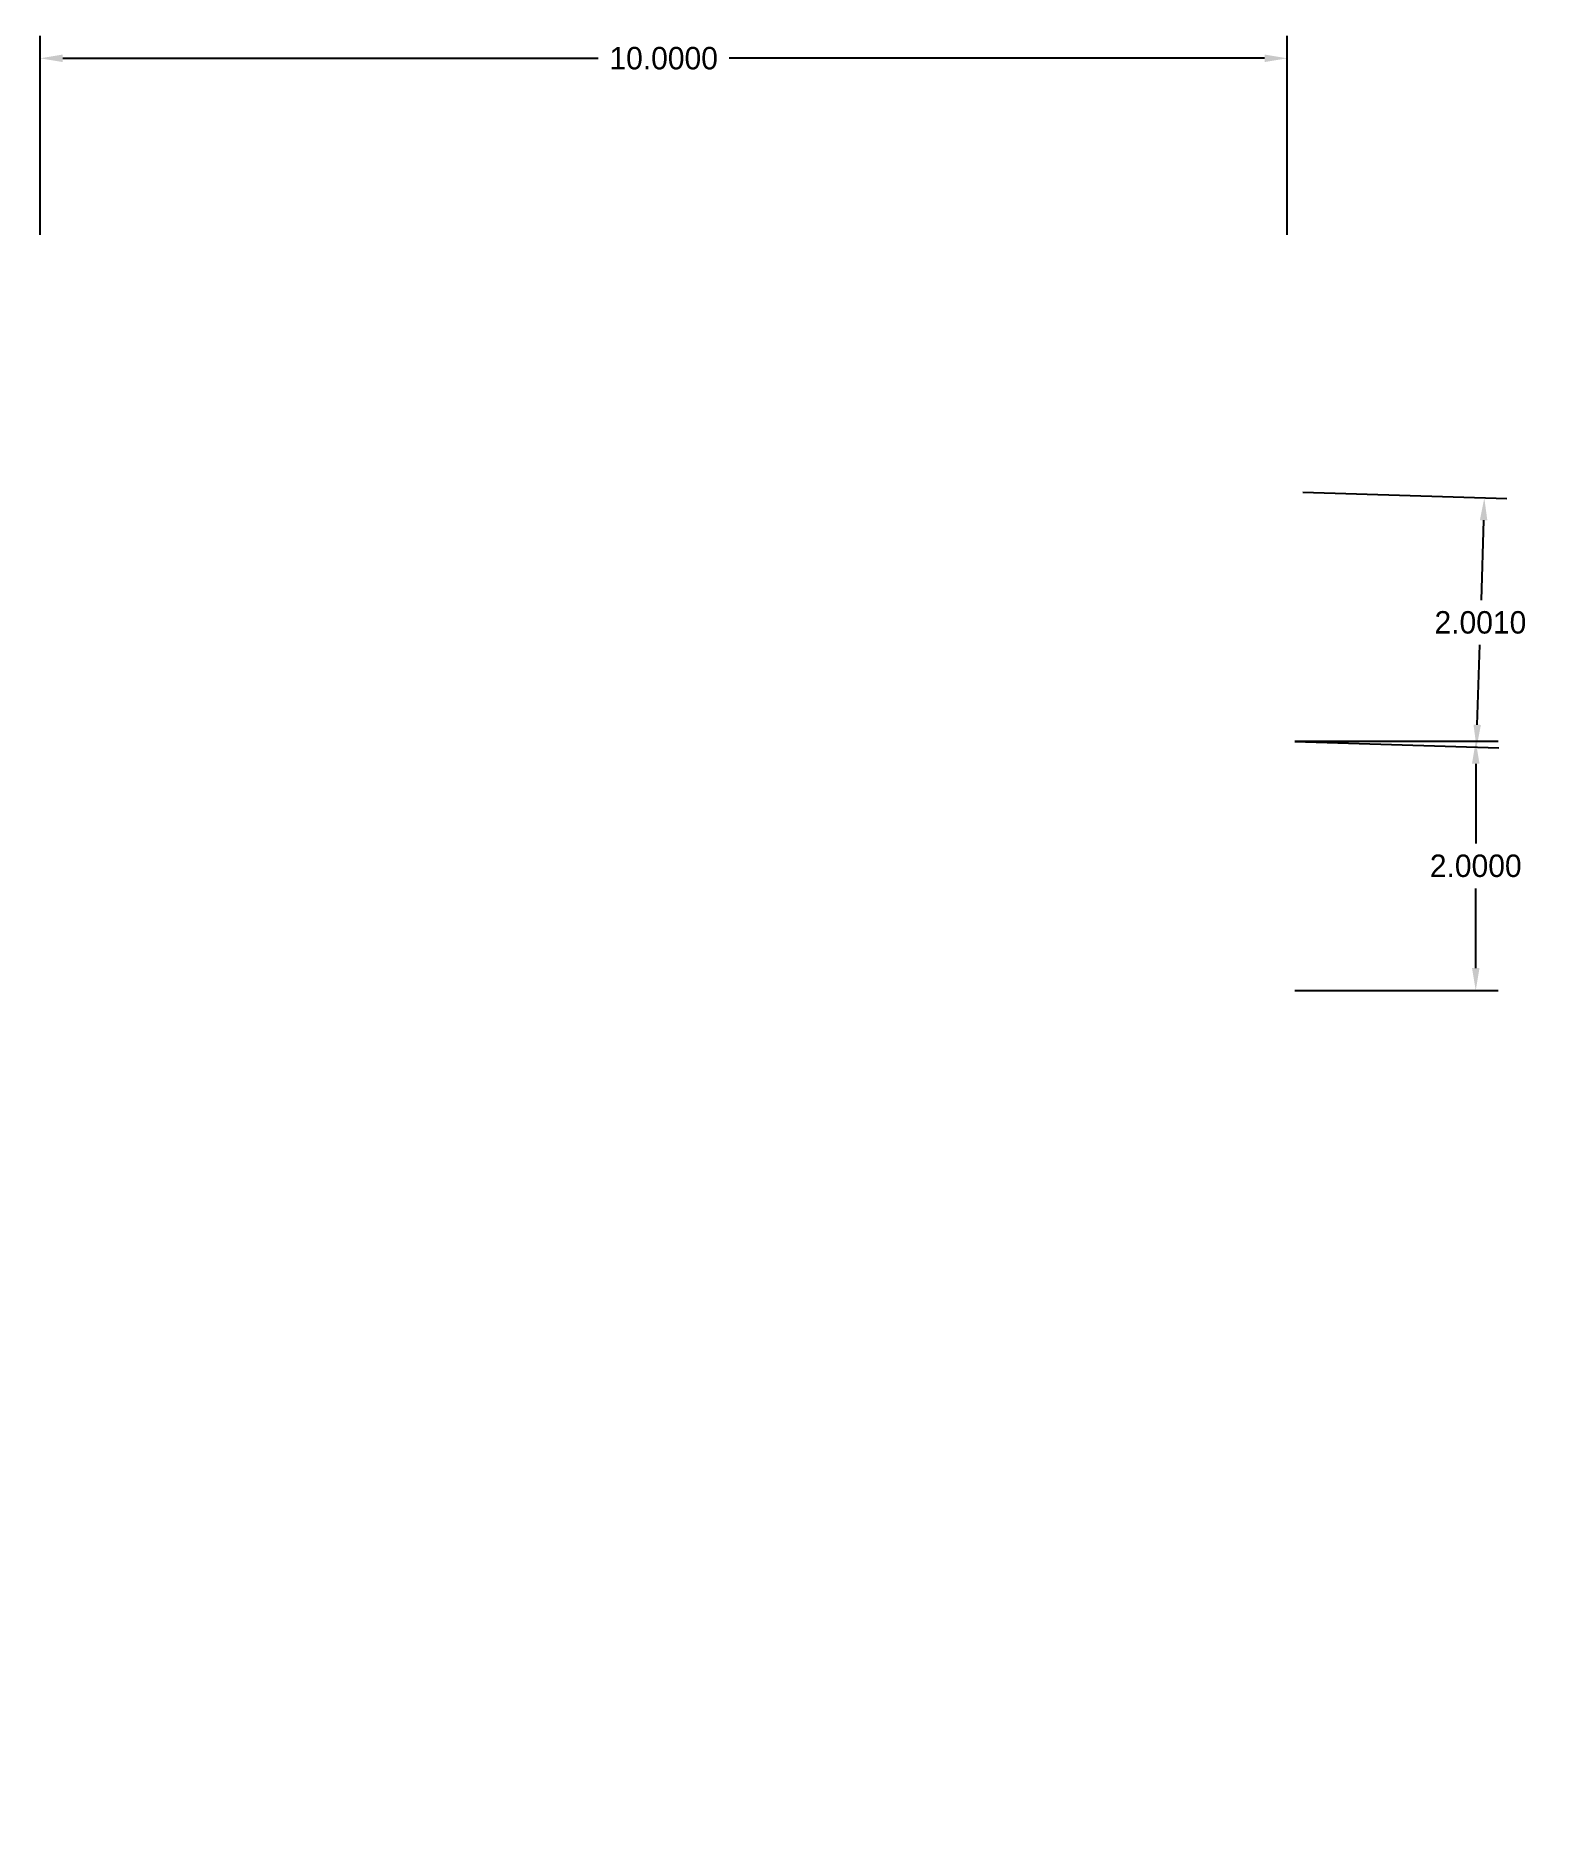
# Model space of a CAD drawing. Header units: inches. Extents: x 16.8 to 28.8, y -0.6 to 13.8.
import ezdxf

# ---------------------------------------------------------------- set-up
doc = ezdxf.new("R2010")
doc.units = ezdxf.units.IN
doc.header["$MEASUREMENT"] = 0
doc.layers.get('0').update_dxf_attribs({"true_color": 0xe7f0ff})
doc.dimstyles.get("Standard").update_dxf_attribs({"dimtxt": 0.18, "dimasz": 0.18, "dimexe": 0.18, "dimexo": 0.0625, "dimgap": 0.09, "dimtad": 0, "dimtih": 1, "dimtoh": 1, "dimdec": 4, "dimzin": 0, "dimdsep": 46, "dimtxsty": 'Standard', "dimcen": 0.09, "dimadec": 0, "dimazin": 0, "dimtfac": 1, "dimtdec": 4, "dimtofl": 0, "dimtmove": 0, "dimatfit": 3, "dimfxl": 1, "dimtolj": 1, "dimtzin": 0, "dimarcsym": 0})

# ---------------------------------------------------------------- blocks, each defined once
blk = doc.blocks.new('*D1')
at = {"color": 0, "lineweight": -2}
for p, q in [((16.82344704902582, 12.22670829239987), (16.82344704902582, 13.8223235541026)), ((26.82344704902582, 12.22670829239987), (26.82344704902582, 13.8223235541026)), ((17.00344704902582, 13.6423235541026), (21.29844704902582, 13.6423235541026)), ((26.64344704902582, 13.6423235541026), (22.34844704902581, 13.6423235541026))]:
    blk.add_line(p, q, dxfattribs=at)
at = {"color": 0}
for points in [[(17.00344704902582, 13.6723235541026), (17.00344704902582, 13.6123235541026), (16.82344704902582, 13.6423235541026)], [(26.64344704902582, 13.6723235541026), (26.64344704902582, 13.6123235541026), (26.82344704902582, 13.6423235541026)]]:
    blk.add_solid(points, dxfattribs=at)
at = {"layer": 'Defpoints', "color": 0}
for p in [(26.82344704902582, 13.6423235541026), (16.82344704902582, 12.16420829239987, -2), (26.82344704902582, 12.16420829239987, -2)]:
    blk.add_point(p, dxfattribs=at)
at = {"color": 0, "insert": (21.82344704902582, 13.6423235541026), "char_height": 0.18, "attachment_point": 5}
blk.add_mtext('\\A1;10.0000', dxfattribs=at)
blk = doc.blocks.new('*D3')
at = {"color": 0, "lineweight": -2}
for p, q in [((26.88594704902582, 8.164208292399872), (28.51647078464742, 8.16420829239987)), ((28.33647078464742, 7.984208292399871), (28.33647078464742, 7.344208292399871)), ((28.33647078464742, 6.344208292399871), (28.33647078464742, 6.984208292399871)), ((26.88594704902582, 6.164208292399872), (28.51647078464742, 6.164208292399872))]:
    blk.add_line(p, q, dxfattribs=at)
at = {"color": 0}
for points in [[(28.30647078464742, 7.984208292399871), (28.36647078464742, 7.984208292399871), (28.33647078464742, 8.16420829239987)], [(28.30647078464742, 6.344208292399871), (28.36647078464742, 6.344208292399871), (28.33647078464742, 6.164208292399872)]]:
    blk.add_solid(points, dxfattribs=at)
at = {"layer": 'Defpoints', "color": 0}
for p in [(26.82344704902582, 8.164208292399872), (26.82344704902582, 6.164208292399872), (28.33647078464742, 6.164208292399872)]:
    blk.add_point(p, dxfattribs=at)
at = {"color": 0, "insert": (28.33647078464742, 7.164208292399875), "char_height": 0.18, "attachment_point": 5}
blk.add_mtext('\\A1;2.0000', dxfattribs=at)
blk = doc.blocks.new('*D4')
at = {"color": 0, "lineweight": -2}
for p, q in [((26.94841655378126, 10.16225612037626), (28.58507726103004, 10.11111047327474)), ((28.39954283190637, 9.936820555007055), (28.37954008733436, 9.296732728702729)), ((28.34828734276235, 8.296644902398402), (28.36829008733436, 8.93673272870273)), ((26.88591655378126, 8.162256120376265), (28.52257726103004, 8.11111047327474))]:
    blk.add_line(p, q, dxfattribs=at)
at = {"color": 0}
for points in [[(28.36955746962376, 9.937757597578386), (28.42952819418899, 9.935883512435723), (28.40516508733436, 10.11673272870273)], [(28.31830198047974, 8.297581944969734), (28.37827270504496, 8.295707859827072), (28.34266508733436, 8.116732728702729)]]:
    blk.add_solid(points, dxfattribs=at)
at = {"layer": 'Defpoints', "color": 0}
for p in [(26.88594704902582, 10.16420829239987), (28.40516508733436, 10.11673272870273), (26.82344704902582, 8.164208292399872)]:
    blk.add_point(p, dxfattribs=at)
at = {"color": 0, "insert": (28.37391508733436, 9.116732728702729), "char_height": 0.18, "attachment_point": 5}
blk.add_mtext('\\A1;2.0010', dxfattribs=at)

msp = doc.modelspace()

# ---------------------------------------------------------------- dimensions: what is measured, and where the dimension line sits
for p1, p2, distance, picture, middle in [((16.82344704902582, 12.16420829239987, -2), (26.82344704902582, 12.16420829239987, -2), 1.4781152617027296, '*D1', (21.82344704902582, 13.6423235541026)), ((26.82344704902582, 8.164208292399872), (26.88594704902582, 10.16420829239987), -1.5199596629747818, '*D4', (28.37391508733436, 9.116732728702729)), ((26.82344704902582, 8.164208292399872), (26.82344704902582, 6.164208292399872), 1.5130237356216014, '*D3', (28.33647078464742, 7.164208292399875))]:
    dim = msp.add_aligned_dim(p1=p1, p2=p2, distance=distance, dimstyle='Standard')
    dim.commit()
    dim.dimension.update_dxf_attribs({"geometry": picture, "text_midpoint": middle})

doc.saveas('drawing.dxf')
